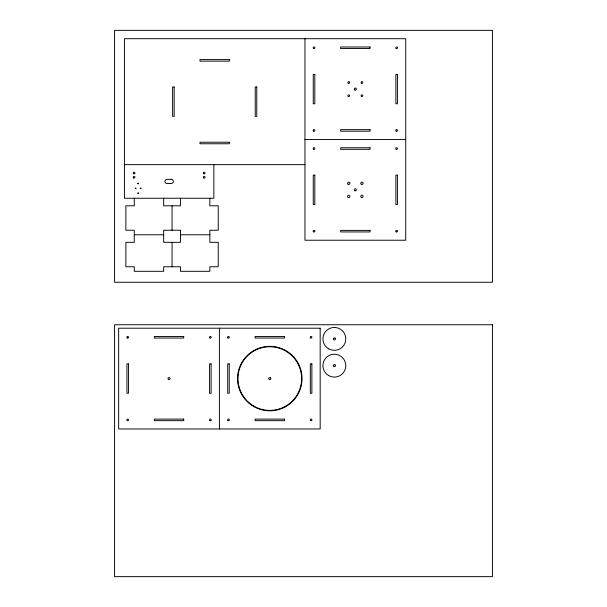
<?xml version="1.0" encoding="UTF-8"?>
<svg xmlns="http://www.w3.org/2000/svg" width="607" height="607" viewBox="0 0 607 607"><rect width="100%" height="100%" fill="white"/><g stroke="black" fill="none" stroke-linecap="round" stroke-linejoin="round"><path stroke-width="0.91" d="M304.957 139.466L405.719 139.466M124.427 164.656L304.957 164.656M134.276 234.772L163.662 234.772M180.454 234.772L209.847 234.772M304.957 38.704L304.957 240.228L405.719 240.228L405.719 38.704L124.427 38.704L124.427 198.246L213.854 198.246L213.854 164.656M219.408 328.197L219.408 428.959M209.847 198.246L209.847 205.803L218.239 205.803L218.239 230.235L209.847 230.235L209.847 242.33L218.239 242.33L218.239 266.761L209.847 266.761L209.847 271.299L180.454 271.299L180.454 266.761L163.662 266.761L163.662 271.299L134.276 271.299L134.276 266.761L125.877 266.761L125.877 242.33L134.276 242.33L134.276 230.235L125.877 230.235L125.877 205.803L134.276 205.803L134.276 198.246M180.454 198.246L180.454 205.803L163.662 205.803L163.662 198.246M172.062 205.803L172.062 230.235M172.062 242.33L172.062 266.761M135.346 188.345C136.4 189.703 136.173 186.895 135.346 188.314M137.812 183.519C138.927 184.854 138.54 182.07 137.812 183.489M137.812 193.17C138.874 194.543 138.586 191.683 137.812 193.17M140.384 188.345C141.492 189.688 141.105 186.903 140.384 188.314M492.429 30.35L114.571 30.35L114.571 282.255L492.429 282.255L492.429 30.35M370.035 46.997L340.641 46.997L340.641 48.552L370.035 48.552L370.035 46.997M229.385 59.592L199.999 59.592L199.999 61.148L229.385 61.148L229.385 59.592M314.805 74.395L313.25 74.395L313.25 103.782L314.805 103.782L314.805 74.395M397.426 74.395L395.878 74.395L395.878 103.782L397.426 103.782L397.426 74.395M174.156 86.991L172.608 86.991L172.608 116.377L174.156 116.377L174.156 86.991M256.784 86.991L255.228 86.991L255.228 116.377L256.784 116.377L256.784 86.991M370.035 129.625L340.641 129.625L340.641 131.18L370.035 131.18L370.035 129.625M229.385 142.22L199.999 142.22L199.999 143.768L229.385 143.768L229.385 142.22M370.035 147.759L340.641 147.759L340.641 149.314L370.035 149.314L370.035 147.759M314.805 175.157L313.25 175.157L313.25 204.544L314.805 204.544L314.805 175.157M397.426 175.157L395.878 175.157L395.878 204.544L397.426 204.544L397.426 175.157M171.242 179.353L167.039 179.353A2.102 2.102 0 0 0 164.945 181.455A2.102 2.102 0 0 0 167.039 183.549L171.242 183.549A2.102 2.102 0 0 0 173.336 181.455A2.102 2.102 0 0 0 171.242 179.353M180.454 230.235L163.662 230.235L163.662 242.33L180.454 242.33L180.454 230.235M370.035 230.387L340.641 230.387L340.641 231.935L370.035 231.935L370.035 230.387M492.429 324.745L114.571 324.745L114.571 576.65L492.429 576.65L492.429 324.745M320.17 328.197L118.646 328.197L118.646 428.959L320.17 428.959L320.17 328.197M183.724 336.49L154.337 336.49L154.337 338.046L183.724 338.046L183.724 336.49M284.486 336.49L255.092 336.49L255.092 338.046L284.486 338.046L284.486 336.49M334.988 338.046L333.729 338.046A1.047 1.047 0 0 0 333.577 339.594A1.047 1.047 0 0 0 335.132 339.594A1.047 1.047 0 0 0 334.988 338.046M128.494 363.881L126.939 363.881L126.939 393.275L128.494 393.275L128.494 363.881M211.115 363.881L209.567 363.881L209.567 393.275L211.115 393.275L211.115 363.881M229.256 363.881L227.701 363.881L227.701 393.275L229.256 393.275L229.256 363.881M311.877 363.881L310.321 363.881L310.321 393.275L311.877 393.275L311.877 363.881M334.988 364.822L333.729 364.822A1.047 1.047 0 0 0 333.577 366.37A1.047 1.047 0 0 0 335.132 366.37A1.047 1.047 0 0 0 334.988 364.822M270.418 377.736L269.159 377.736A1.047 1.047 0 0 0 269.015 379.284A1.047 1.047 0 0 0 270.563 379.284A1.047 1.047 0 0 0 270.418 377.736M183.724 419.111L154.337 419.111L154.337 420.666L183.724 420.666L183.724 419.111M284.486 419.111L255.092 419.111L255.092 420.666L284.486 420.666L284.486 419.111M133.661 173.784A0.842 0.842 0 0 0 134.921 173.056A0.842 0.842 0 0 0 133.661 172.327A0.842 0.842 0 0 0 133.661 173.784M133.661 177.98A0.842 0.842 0 0 0 134.921 177.252A0.842 0.842 0 0 0 133.661 176.523A0.842 0.842 0 0 0 133.661 177.98M203.777 173.784A0.842 0.842 0 0 0 205.037 173.056A0.842 0.842 0 0 0 203.777 172.327A0.842 0.842 0 0 0 203.777 173.784M203.777 177.98A0.842 0.842 0 0 0 205.037 177.252A0.842 0.842 0 0 0 203.777 176.523A0.842 0.842 0 0 0 203.777 177.98M354.814 190.757A1.047 1.047 0 0 0 356.385 189.847A1.047 1.047 0 0 0 354.814 188.936A1.047 1.047 0 0 0 354.814 190.757M361.355 184.255A1.153 1.153 0 0 0 363.085 183.261A1.153 1.153 0 0 0 361.355 182.259A1.153 1.153 0 0 0 361.355 184.255M361.355 197.442A1.153 1.153 0 0 0 363.085 196.44A1.153 1.153 0 0 0 361.355 195.439A1.153 1.153 0 0 0 361.355 197.442M348.168 197.442A1.153 1.153 0 0 0 349.905 196.44A1.153 1.153 0 0 0 348.168 195.439A1.153 1.153 0 0 0 348.168 197.442M348.168 184.255A1.153 1.153 0 0 0 349.905 183.261A1.153 1.153 0 0 0 348.168 182.259A1.153 1.153 0 0 0 348.168 184.255M348.327 96.407A0.842 0.842 0 0 0 349.586 95.678A0.842 0.842 0 0 0 348.327 94.95A0.842 0.842 0 0 0 348.327 96.407M361.514 96.407A0.842 0.842 0 0 0 362.774 95.678A0.842 0.842 0 0 0 361.514 94.95A0.842 0.842 0 0 0 361.514 96.407M361.514 83.227A0.842 0.842 0 0 0 362.774 82.499A0.842 0.842 0 0 0 361.514 81.77A0.842 0.842 0 0 0 361.514 83.227M348.327 83.227A0.842 0.842 0 0 0 349.586 82.499A0.842 0.842 0 0 0 348.327 81.77A0.842 0.842 0 0 0 348.327 83.227M354.814 89.995A1.047 1.047 0 0 0 356.385 89.085A1.047 1.047 0 0 0 354.814 88.182A1.047 1.047 0 0 0 354.814 89.995M396.181 149.231A0.842 0.842 0 0 0 397.486 148.594A0.842 0.842 0 0 0 396.288 147.782A0.842 0.842 0 0 0 396.181 149.231M313.607 149.261A0.842 0.842 0 0 0 314.866 148.54A0.842 0.842 0 0 0 313.607 147.812A0.842 0.842 0 0 0 313.607 149.261M396.181 231.859A0.842 0.842 0 0 0 397.486 231.221A0.842 0.842 0 0 0 396.288 230.402A0.842 0.842 0 0 0 396.181 231.859M313.553 231.859A0.842 0.842 0 0 0 314.866 231.221A0.842 0.842 0 0 0 313.66 230.402A0.842 0.842 0 0 0 313.553 231.859M396.234 48.507A0.842 0.842 0 0 0 397.494 47.778A0.842 0.842 0 0 0 396.234 47.05A0.842 0.842 0 0 0 396.234 48.507M313.553 48.469A0.842 0.842 0 0 0 314.866 47.839A0.842 0.842 0 0 0 313.66 47.02A0.842 0.842 0 0 0 313.553 48.469M396.234 131.127A0.842 0.842 0 0 0 397.494 130.399A0.842 0.842 0 0 0 396.234 129.67A0.842 0.842 0 0 0 396.234 131.127M313.553 131.097A0.842 0.842 0 0 0 314.866 130.459A0.842 0.842 0 0 0 313.66 129.648A0.842 0.842 0 0 0 313.553 131.097M253.665 406.5A32.247 32.247 0 0 0 302.036 378.578A32.247 32.247 0 0 0 253.665 350.656A32.247 32.247 0 0 0 253.665 406.5M253.878 406.136A31.822 31.822 0 0 0 301.611 378.578A31.822 31.822 0 0 0 253.878 351.021A31.822 31.822 0 0 0 253.878 406.136M168.442 379.451A1.047 1.047 0 0 0 170.074 378.654A1.047 1.047 0 0 0 168.571 377.637A1.047 1.047 0 0 0 168.442 379.451M209.87 337.962A0.842 0.842 0 0 0 211.175 337.325A0.842 0.842 0 0 0 209.976 336.513A0.842 0.842 0 0 0 209.87 337.962M127.242 337.962A0.842 0.842 0 0 0 128.555 337.325A0.842 0.842 0 0 0 127.349 336.513A0.842 0.842 0 0 0 127.242 337.962M209.923 420.621A0.842 0.842 0 0 0 211.183 419.892A0.842 0.842 0 0 0 209.923 419.164A0.842 0.842 0 0 0 209.923 420.621M127.295 420.621A0.842 0.842 0 0 0 128.555 419.892A0.842 0.842 0 0 0 127.295 419.164A0.842 0.842 0 0 0 127.295 420.621M310.632 337.962A0.842 0.842 0 0 0 311.937 337.325A0.842 0.842 0 0 0 310.731 336.513A0.842 0.842 0 0 0 310.632 337.962M228.004 337.962A0.842 0.842 0 0 0 229.317 337.325A0.842 0.842 0 0 0 228.111 336.513A0.842 0.842 0 0 0 228.004 337.962M310.678 420.621A0.842 0.842 0 0 0 311.937 419.892A0.842 0.842 0 0 0 310.678 419.164A0.842 0.842 0 0 0 310.678 420.621M228.057 420.621A0.842 0.842 0 0 0 229.317 419.892A0.842 0.842 0 0 0 228.057 419.164A0.842 0.842 0 0 0 228.057 420.621M328.637 348.797A11.442 11.442 0 0 0 345.8 338.888A11.442 11.442 0 0 0 328.637 328.979A11.442 11.442 0 0 0 328.637 348.797M328.637 375.574A11.442 11.442 0 0 0 345.8 365.664A11.442 11.442 0 0 0 328.637 355.755A11.442 11.442 0 0 0 328.637 375.574"/></g></svg>
